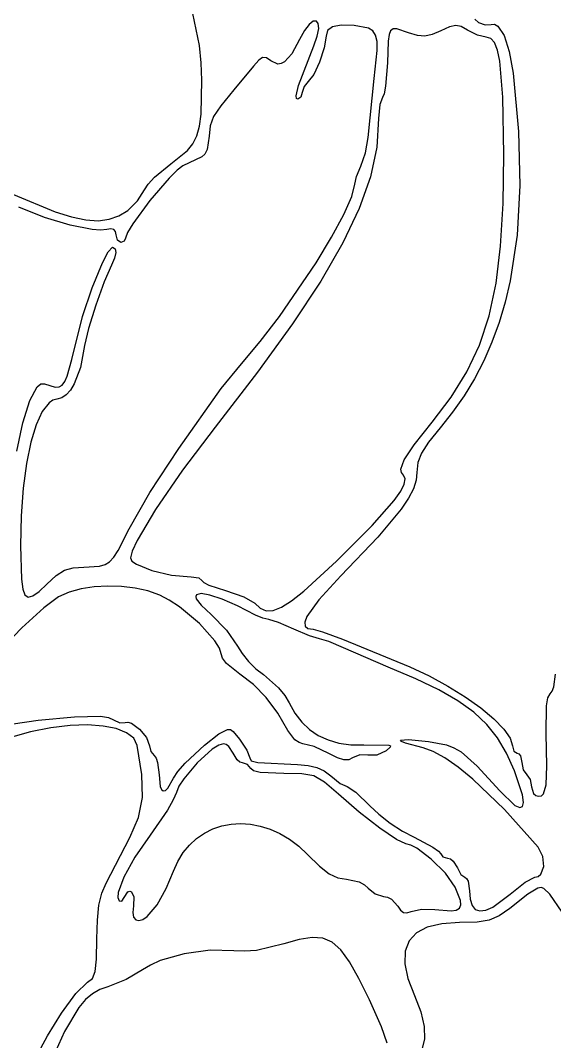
# Model space of a CAD drawing. Extents: x 56 to 1033, y 17 to 979.
# Drawn here: x 871.4 to 937.3, y 418.8 to 544.8 of the extents above; entities that cross this region are included whole.
import ezdxf

# ---------------------------------------------------------------- set-up
doc = ezdxf.new("R2010")
doc.units = 0

msp = doc.modelspace()

# ---------------------------------------------------------------- linework, layer by layer
at = {"layer": 'Layer 1'}
for p, q in [((893.493872, 541.706015), (892.661462, 545.665814)), ((907.544763, 544.695136), (907.048753, 544.319533)), ((907.926992, 544.722733), (907.544763, 544.695136)), ((908.159435, 544.418526), (907.926992, 544.722733)), ((927.475196, 544.961591), (927.92408, 544.539465)), ((927.92408, 544.539465), (928.729131, 544.25223)), ((906.47497, 543.579719), (905.85942, 542.45949)), ((907.048753, 544.319533), (906.47497, 543.579719)), ((908.03093, 542.879521), (908.206083, 543.798721)), ((908.206083, 543.798721), (908.159435, 544.418526)), ((909.308709, 543.572335), (909.12599, 542.85303)), ((909.900805, 544.013854), (909.308709, 543.572335)), ((910.968183, 544.202666), (909.900805, 544.013854)), ((912.57675, 544.16385), (910.968183, 544.202666)), ((914.351027, 543.865162), (912.57675, 544.16385)), ((914.893315, 543.531862), (914.351027, 543.865162)), ((915.236146, 542.996149), (914.893315, 543.531862)), ((917.086029, 543.536493), (916.896334, 543.054277)), ((917.388973, 543.754168), (917.086029, 543.536493)), ((917.837782, 543.753636), (917.388973, 543.754168)), ((919.30345, 543.28329), (917.837782, 543.753636)), ((920.411593, 542.945408), (919.30345, 543.28329)), ((923.27439, 543.52741), (922.197674, 543.055213)), ((924.358835, 544.021283), (923.27439, 543.52741)), ((925.12886, 544.196632), (924.358835, 544.021283)), ((925.798302, 544.059071), (925.12886, 544.196632)), ((926.581, 543.61421), (925.798302, 544.059071)), ((927.80731, 542.987566), (926.581, 543.61421)), ((928.729131, 544.25223), (929.49888, 544.299645)), ((929.49888, 544.299645), (929.913056, 544.327722)), ((929.913056, 544.327722), (930.318764, 544.102915)), ((930.318764, 544.102915), (931.077049, 542.956448)), ((905.85942, 542.45949), (904.89486, 540.700421)), ((907.59797, 541.67713), (908.03093, 542.879521)), ((909.12599, 542.85303), (908.893282, 541.409267)), ((915.402355, 542.19819), (915.236146, 542.996149)), ((915.414775, 541.078154), (915.402355, 542.19819)), ((916.787274, 542.261185), (916.6806, 539.55704)), ((916.896334, 543.054277), (916.787274, 542.261185)), ((921.309871, 542.865297), (920.411593, 542.945408)), ((922.197674, 543.055213), (921.309871, 542.865297)), ((928.8541, 542.72693), (927.80731, 542.987566)), ((929.434177, 542.572538), (928.8541, 542.72693)), ((929.908175, 542.068547), (929.434177, 542.572538)), ((930.285377, 541.153732), (929.908175, 542.068547)), ((931.077049, 542.956448), (931.718287, 540.983828)), ((893.726839, 539.574075), (893.493872, 541.706015)), ((904.89486, 540.700421), (904.00994, 539.700905)), ((905.705662, 536.755399), (907.59797, 541.67713)), ((908.893282, 541.409267), (908.321619, 539.672659)), ((915.06958, 537.63252), (915.414775, 541.078154)), ((930.575065, 539.766867), (930.285377, 541.153732)), ((931.718287, 540.983828), (932.18703, 538.308645)), ((893.80923, 537.43993), (893.726839, 539.574075)), ((900.807579, 539.899311), (900.17148, 539.17335)), ((901.295491, 540.228035), (900.807579, 539.899311)), ((901.749536, 540.195469), (901.295491, 540.228035)), ((902.28403, 539.83756), (901.749536, 540.195469)), ((903.155913, 539.425199), (902.28403, 539.83756)), ((903.582112, 539.47481), (903.155913, 539.425199)), ((904.00994, 539.700905), (903.582112, 539.47481)), ((908.321619, 539.672659), (907.600688, 538.125146)), ((916.6806, 539.55704), (916.461717, 536.671939)), ((930.929025, 535.332094), (930.575065, 539.766867)), ((900.17148, 539.17335), (897.73541, 536.23188)), ((932.18703, 538.308645), (932.855038, 531.092141)), ((893.692199, 533.243836), (893.80923, 537.43993)), ((906.92018, 537.24867), (906.397859, 536.665008)), ((907.600688, 538.125146), (906.92018, 537.24867)), ((914.29736, 530.35623), (915.06958, 537.63252)), ((897.73541, 536.23188), (896.122019, 534.284459)), ((905.432241, 535.494823), (905.705662, 536.755399)), ((906.1806, 535.92323), (906.015234, 535.319855)), ((906.397859, 536.665008), (906.1806, 535.92323)), ((916.284763, 535.726065), (916.08871, 535.29766)), ((916.461717, 536.671939), (916.284763, 535.726065)), ((905.46711, 535.175912), (905.432241, 535.494823)), ((905.61766, 535.06889), (905.46711, 535.175912)), ((906.015234, 535.319855), (905.61766, 535.06889)), ((915.747729, 534.413417), (915.60591, 532.70647)), ((916.08871, 535.29766), (915.747729, 534.413417)), ((931.04431, 528.27443), (930.929025, 535.332094)), ((893.499531, 531.756999), (893.692199, 533.243836)), ((896.122019, 534.284459), (895.215077, 532.935479)), ((895.215077, 532.935479), (894.812905, 531.802579)), ((915.60591, 532.70647), (915.360435, 529.159305)), ((893.176204, 530.567179), (893.499531, 531.756999)), ((894.812905, 531.802579), (894.71382, 530.5034)), ((932.855038, 531.092141), (933.023647, 524.437118)), ((892.013895, 528.747222), (892.691298, 529.591534)), ((892.691298, 529.591534), (893.176204, 530.567179)), ((894.71382, 530.5034), (894.454932, 528.878043)), ((913.990647, 528.467489), (914.29736, 530.35623)), ((889.95792, 527.12123), (892.013895, 528.747222)), ((894.172113, 528.316335), (893.8099, 527.98689)), ((894.454932, 528.878043), (894.172113, 528.316335)), ((913.42235, 526.82174), (913.990647, 528.467489)), ((915.360435, 529.159305), (914.584352, 525.490304)), ((930.959508, 522.209515), (931.04431, 528.27443)), ((887.934152, 525.442531), (889.95792, 527.12123)), ((891.45355, 526.84508), (890.73948, 526.313042)), ((893.8099, 527.98689), (891.45355, 526.84508)), ((912.887607, 525.560425), (913.42235, 526.82174)), ((890.73948, 526.313042), (889.746095, 525.324901)), ((912.66413, 524.59593), (912.887607, 525.560425)), ((886.72463, 523.88129), (887.174563, 524.594074)), ((887.174563, 524.594074), (887.934152, 525.442531)), ((889.746095, 525.324901), (887.383125, 522.561253)), ((912.304082, 523.085329), (912.66413, 524.59593)), ((914.584352, 525.490304), (913.218174, 521.587046)), ((933.023647, 524.437118), (932.686299, 518.311687)), ((870.5405, 523.3338), (875.682167, 521.190732)), ((885.862355, 522.531945), (886.72463, 523.88129)), ((911.312578, 520.843056), (912.304082, 523.085329)), ((884.67341, 521.36269), (885.862355, 522.531945)), ((887.383125, 522.561253), (885.288122, 519.716023)), ((930.651041, 516.950269), (930.959508, 522.209515)), ((874.399682, 520.476287), (871.23574, 521.73959)), ((875.682167, 521.190732), (877.727083, 520.549042)), ((877.727083, 520.549042), (879.487417, 520.184706)), ((882.352435, 520.260467), (883.556162, 520.686751)), ((883.556162, 520.686751), (884.6734, 521.36276)), ((884.6734, 521.36276), (884.67341, 521.36269)), ((909.806943, 518.054969), (911.312578, 520.843056)), ((913.218174, 521.587046), (911.202414, 517.337111)), ((877.559559, 519.523928), (874.399682, 520.476287)), ((880.266876, 518.99569), (877.559559, 519.523928)), ((879.487417, 520.184706), (881.012694, 520.090817)), ((881.012694, 520.090817), (882.352435, 520.260467)), ((885.288122, 519.716023), (884.629697, 518.625905)), ((881.31067, 518.925984), (880.266876, 518.99569)), ((882.07314, 519.00475), (881.31067, 518.925984)), ((882.576402, 519.078915), (882.07314, 519.00475)), ((882.929727, 518.996223), (882.576402, 519.078915)), ((883.138082, 518.753799), (882.929727, 518.996223)), ((883.20643, 518.34877), (883.138082, 518.753799)), ((883.379467, 517.676196), (883.20643, 518.34877)), ((884.629697, 518.625905), (884.38457, 517.9511)), ((907.9045, 514.906925), (909.806943, 518.054969)), ((932.686299, 518.311687), (931.836436, 512.683958)), ((882.216832, 516.244978), (882.76111, 516.80737)), ((882.76111, 516.80737), (883.094932, 516.634117)), ((883.79549, 517.39645), (883.379467, 517.676196)), ((884.21153, 517.559374), (883.79549, 517.39645)), ((884.38457, 517.9511), (884.21153, 517.559374)), ((911.202414, 517.337111), (908.477584, 512.628077)), ((930.08499, 512.36983), (930.651041, 516.950269)), ((881.53358, 514.89285), (882.216832, 516.244978)), ((883.18508, 516.160607), (883.035078, 515.456214)), ((883.094932, 516.634117), (883.18508, 516.160607)), ((880.25056, 511.80017), (881.53358, 514.89285)), ((882.64845, 514.59031), (881.743665, 512.535143)), ((883.035078, 515.456214), (882.64845, 514.59031)), ((903.378487, 508.274396), (907.9045, 514.906925)), ((879.064917, 508.26285), (880.25056, 511.80017)), ((881.743665, 512.535143), (880.705376, 509.65347)), ((908.477584, 512.628077), (904.984199, 507.347523)), ((929.227435, 508.341334), (930.08499, 512.36983)), ((931.836436, 512.683958), (931.217263, 510.046765)), ((880.705376, 509.65347), (879.809185, 506.767012)), ((931.217263, 510.046765), (930.467501, 507.522039)), ((877.73613, 502.96396), (879.064917, 508.26285)), ((900.989564, 505.161627), (903.378487, 508.274396)), ((928.044457, 504.737919), (929.227435, 508.341334)), ((879.809185, 506.767012), (879.33069, 504.69749)), ((904.984199, 507.347523), (900.66277, 501.383028)), ((930.467501, 507.522039), (929.586332, 505.105792)), ((879.33069, 504.69749), (878.811728, 501.980898)), ((898.67313, 502.43233), (900.989564, 505.161627)), ((926.502137, 501.432722), (928.044457, 504.737919)), ((929.586332, 505.105792), (928.572935, 502.79404)), ((877.177501, 500.881673), (877.73613, 502.96396)), ((878.811728, 501.980898), (878.050281, 499.936228)), ((896.16624, 499.36672), (898.67313, 502.43233)), ((928.572935, 502.79404), (927.426491, 500.582796)), ((876.88941, 500.228642), (877.177501, 500.881673)), ((900.66277, 501.383028), (895.45381, 494.62217)), ((924.566554, 498.29888), (926.502137, 501.432722)), ((927.426491, 500.582796), (926.146181, 498.468073)), ((872.576759, 497.880482), (873.475647, 499.576188)), ((873.475647, 499.576188), (873.926361, 499.948966)), ((873.926361, 499.948966), (874.36964, 499.9598)), ((874.36964, 499.9598), (875.692566, 499.556557)), ((875.692566, 499.556557), (876.171731, 499.588205)), ((876.171731, 499.588205), (876.562416, 499.80486)), ((876.562416, 499.80486), (876.88941, 500.228642)), ((877.586664, 499.181423), (877.072071, 498.613271)), ((878.050281, 499.936228), (877.586664, 499.181423)), ((890.96669, 491.98742), (896.16624, 499.36672)), ((871.722664, 495.144037), (872.576759, 497.880482)), ((875.421936, 497.920063), (874.960215, 497.615501)), ((875.90282, 498.06182), (875.421936, 497.920063)), ((876.509718, 498.237995), (875.90282, 498.06182)), ((877.072071, 498.613271), (876.509718, 498.237995)), ((922.20379, 495.20953), (924.566554, 498.29888)), ((926.146181, 498.468073), (924.731184, 496.445884)), ((874.960215, 497.615501), (874.10081, 496.544421)), ((874.10081, 496.544421), (873.337698, 494.901501)), ((924.731184, 496.445884), (923.18068, 494.512245)), ((870.963047, 491.63821), (871.722664, 495.144037)), ((873.337698, 494.901501), (872.683974, 492.739661)), ((895.45381, 494.62217), (891.426972, 489.284641)), ((919.980759, 492.439482), (922.20379, 495.20953)), ((923.18068, 494.512245), (921.774324, 492.774955)), ((872.683974, 492.739661), (872.152729, 490.111823)), ((887.379426, 486.549681), (890.96669, 491.98742)), ((918.737854, 490.591787), (919.980759, 492.439482)), ((921.774324, 492.774955), (920.900307, 491.417416)), ((918.339799, 489.417349), (918.737854, 490.591787)), ((920.900307, 491.417416), (920.452482, 490.235716)), ((872.152729, 490.111823), (871.757059, 487.070906)), ((891.426972, 489.284641), (888.089917, 484.432005)), ((918.415317, 489.004758), (918.339799, 489.417349)), ((918.65132, 488.66707), (918.415317, 489.004758)), ((920.3247, 489.025945), (920.220915, 488.051168)), ((920.452482, 490.235716), (920.3247, 489.025945)), ((918.864797, 488.213758), (918.65132, 488.66707)), ((918.763928, 487.564071), (918.864797, 488.213758)), ((920.220915, 488.051168), (919.889095, 487.003394)), ((871.757059, 487.070906), (871.510054, 483.669832)), ((884.81538, 482.05155), (887.379426, 486.549681)), ((917.537707, 485.5708), (918.328352, 486.691816)), ((918.328352, 486.691816), (918.763928, 487.564071)), ((919.889095, 487.003394), (919.290667, 485.830055)), ((914.809766, 482.477714), (917.537707, 485.5708)), ((919.290667, 485.830055), (918.387057, 484.478584)), ((888.089917, 484.432005), (885.814785, 480.637627)), ((918.387057, 484.478584), (915.510004, 481.030979)), ((871.510054, 483.669832), (871.42481, 479.96152)), ((883.479273, 479.403717), (884.81538, 482.05155)), ((910.41721, 478.07527), (914.809766, 482.477714)), ((885.814785, 480.637627), (885.191732, 479.316461)), ((915.510004, 481.030979), (910.94935, 476.240045)), ((871.42481, 479.96152), (871.5297, 475.860119)), ((882.944441, 478.572008), (883.479273, 479.403717)), ((885.191732, 479.316461), (884.97371, 478.47487)), ((881.847126, 477.644553), (882.419997, 478.002184)), ((882.419997, 478.002184), (882.944441, 478.572008)), ((884.97371, 478.47487), (885.17414, 478.087131)), ((885.17414, 478.087131), (885.727959, 477.681553)), ((885.727959, 477.681553), (887.61094, 476.906088)), ((906.380729, 474.355007), (910.41729, 478.07519)), ((910.41729, 478.07519), (910.41721, 478.07527)), ((875.830294, 476.30442), (876.840492, 476.943444)), ((876.840492, 476.943444), (877.911654, 477.259755)), ((877.911654, 477.259755), (879.24976, 477.34791)), ((879.24976, 477.34791), (881.167008, 477.449424)), ((881.167008, 477.449424), (881.847126, 477.644553)), ((887.61094, 476.906088), (890.053001, 476.326893)), ((871.5297, 475.860119), (871.697656, 474.629232)), ((873.712699, 474.339974), (874.67508, 475.24813)), ((874.67508, 475.24813), (875.830294, 476.30442)), ((890.053001, 476.326893), (892.48449, 476.12239)), ((892.48449, 476.12239), (893.420574, 476.001529)), ((893.420574, 476.001529), (893.80993, 475.67636)), ((893.80993, 475.67636), (894.039643, 475.434564)), ((894.039643, 475.434564), (894.665095, 475.124466)), ((910.94935, 476.240045), (908.212496, 473.278074)), ((871.697656, 474.629232), (871.975371, 473.897395)), ((871.975371, 473.897395), (872.387408, 473.628986)), ((872.95833, 473.788386), (873.712699, 474.339974)), ((877.430383, 474.223399), (876.12713, 473.65934)), ((878.909644, 474.635884), (877.430383, 474.223399)), ((880.513575, 474.895898), (878.909644, 474.635884)), ((882.190837, 475.002545), (880.513575, 474.895898)), ((883.890092, 474.954928), (882.190837, 475.002545)), ((885.560002, 474.752151), (883.890092, 474.954928)), ((887.149227, 474.393317), (885.560002, 474.752151)), ((888.60643, 473.87753), (887.149227, 474.393317)), ((889.776602, 473.263741), (888.60643, 473.87753)), ((893.122917, 473.912541), (893.040623, 473.713474)), ((893.695175, 474.065394), (893.122917, 473.912541)), ((894.765951, 473.891775), (893.695175, 474.065394)), ((894.665095, 475.124466), (896.7211, 474.45912)), ((896.281193, 473.392367), (894.765951, 473.891775)), ((896.7211, 474.45912), (898.981385, 473.68604)), ((904.860895, 473.16175), (906.380729, 474.355007)), ((872.387408, 473.628986), (872.95833, 473.788386)), ((876.12713, 473.65934), (874.295977, 472.300292)), ((891.02976, 472.425006), (889.776602, 473.263741)), ((893.040623, 473.713474), (893.103227, 473.432534)), ((893.103227, 473.432534), (893.690158, 472.624688)), ((893.690158, 472.624688), (894.93776, 471.48832)), ((898.18685, 472.567854), (896.281193, 473.392367)), ((898.981385, 473.68604), (900.32769, 472.87507)), ((900.32769, 472.87507), (900.985411, 472.257518)), ((903.609409, 472.38009), (904.860895, 473.16175)), ((908.212496, 473.278074), (906.747885, 471.238499)), ((874.295977, 472.300292), (871.592966, 469.826456)), ((893.490364, 470.35536), (891.02976, 472.425006)), ((894.93776, 471.48832), (896.85094, 469.56137)), ((900.42887, 471.41892), (898.18685, 472.567854)), ((901.335063, 471.023038), (900.42887, 471.41892)), ((900.985411, 472.257518), (901.71963, 471.952692)), ((901.71963, 471.952692), (902.578308, 471.98531)), ((902.578308, 471.98531), (903.609409, 472.38009)), ((895.398906, 468.233911), (893.490364, 470.35536)), ((902.07729, 470.85838), (901.335063, 471.023038)), ((903.235415, 470.512298), (902.07729, 470.85838)), ((905.14135, 469.68023), (903.235415, 470.512298)), ((906.747885, 471.238499), (906.482589, 470.545397)), ((906.482589, 470.545397), (906.523257, 470.059839)), ((871.592966, 469.826456), (864.827945, 462.88831)), ((896.85094, 469.56137), (898.21221, 467.56815)), ((907.074271, 468.84814), (905.14135, 469.68023)), ((906.523257, 470.059839), (906.865855, 469.77414)), ((906.865855, 469.77414), (907.50635, 469.680615)), ((908.29716, 468.50205), (907.074271, 468.84814)), ((907.50635, 469.680615), (908.68085, 469.362499)), ((908.68085, 469.362499), (911.154567, 468.444784)), ((895.961986, 467.330423), (895.398906, 468.233911)), ((909.469024, 468.172411), (908.29716, 468.50205)), ((911.27922, 467.37988), (909.469024, 468.172411)), ((911.154567, 468.444784), (919.43585, 465.030345)), ((896.16605, 466.62598), (895.961986, 467.330423)), ((896.346397, 466.10012), (896.16605, 466.62598)), ((898.21221, 467.56815), (898.763092, 466.660122)), ((898.763092, 466.660122), (899.547269, 465.696129)), ((916.78389, 464.96875), (911.27922, 467.37988)), ((896.839421, 465.453859), (896.346397, 466.10012)), ((898.47541, 464.11361), (896.839421, 465.453859)), ((899.547269, 465.696129), (900.460226, 464.791263)), ((900.165877, 462.835977), (898.47541, 464.11361)), ((900.460226, 464.791263), (901.39745, 464.06062)), ((901.39745, 464.06062), (903.242501, 462.438628)), ((920.179988, 463.548499), (916.78389, 464.96875)), ((919.43585, 465.030345), (921.843088, 463.908612)), ((921.843088, 463.908612), (924.152301, 462.653166)), ((937.211794, 462.569511), (937.40279, 464.119105)), ((901.739575, 461.223893), (900.165877, 462.835977)), ((923.026637, 462.189345), (920.179988, 463.548499)), ((924.152301, 462.653166), (926.294775, 461.316928)), ((937.005059, 462.00625), (937.211794, 462.569511)), ((903.242501, 462.438628), (904.021196, 461.489286)), ((904.021196, 461.489286), (904.56538, 460.59915)), ((925.391698, 460.835716), (923.026637, 462.189345)), ((926.294775, 461.316928), (928.201795, 459.952823)), ((936.490433, 461.214004), (936.75262, 461.690245)), ((936.75262, 461.690245), (937.005059, 462.00625)), ((903.161173, 459.318832), (901.739575, 461.223893)), ((904.56538, 460.59915), (905.281792, 459.313058)), ((927.343031, 459.432038), (925.391698, 460.835716)), ((936.2589, 456.795555), (936.316827, 460.2005)), ((936.316827, 460.2005), (936.490433, 461.214004)), ((873.590632, 458.442483), (878.0792, 458.85988)), ((878.0792, 458.85988), (881.277463, 458.920588)), ((881.277463, 458.920588), (882.297615, 458.764837)), ((882.297615, 458.764837), (882.91334, 458.4864)), ((904.39534, 457.16227), (903.161173, 459.318832)), ((905.281792, 459.313058), (906.117797, 458.211284)), ((928.948497, 457.922735), (927.343031, 459.432038)), ((928.201795, 459.952823), (929.804647, 458.613772)), ((870.532647, 457.983065), (873.590632, 458.442483)), ((875.175559, 457.4898), (872.66392, 456.99306)), ((877.538893, 457.772936), (875.175559, 457.4898)), ((879.704263, 457.848722), (877.538893, 457.772936)), ((881.622007, 457.723409), (879.704263, 457.848722)), ((883.242466, 457.403249), (881.622007, 457.723409)), ((882.91334, 458.4864), (883.674126, 458.107373)), ((883.674126, 458.107373), (884.33715, 458.1639)), ((884.33715, 458.1639), (884.676346, 458.217822)), ((884.676346, 458.217822), (885.114217, 458.068021)), ((885.114217, 458.068021), (886.108574, 457.328073)), ((906.117797, 458.211284), (907.076009, 457.292353)), ((930.275955, 456.252236), (928.948497, 457.922735)), ((929.804647, 458.613772), (931.034617, 457.352698)), ((872.66392, 456.99306), (868.280877, 455.772573)), ((884.515978, 456.894495), (883.242466, 457.403249)), ((885.392883, 456.203398), (884.515978, 456.894495)), ((886.108574, 457.328073), (886.965393, 456.28569)), ((886.965393, 456.28569), (887.32985, 455.28251)), ((894.11271, 455.3563), (895.905639, 456.754667)), ((895.905639, 456.754667), (896.954064, 457.299975)), ((896.954064, 457.299975), (897.32587, 457.275003)), ((897.32587, 457.275003), (897.66369, 457.06349)), ((897.66369, 457.06349), (898.44022, 456.11648)), ((905.276145, 456.018163), (904.39534, 457.16227)), ((907.076009, 457.292353), (908.159044, 456.554789)), ((908.159044, 456.554789), (909.369516, 455.997115)), ((931.393266, 454.364965), (930.275955, 456.252236)), ((931.034617, 457.352698), (931.822989, 456.222525)), ((936.353856, 452.815584), (936.2589, 456.795555)), ((885.82352, 455.33621), (885.392883, 456.203398)), ((886.404553, 451.723548), (885.82352, 455.33621)), ((887.32985, 455.28251), (887.502894, 454.576068)), ((891.732336, 453.139605), (894.11271, 455.3563)), ((895.871864, 455.355485), (895.081728, 454.848127)), ((896.47053, 455.54231), (895.871864, 455.355485)), ((896.80851, 455.449346), (896.47053, 455.54231)), ((897.14146, 455.196226), (896.80851, 455.449346)), ((897.63896, 454.36415), (897.14146, 455.196226)), ((898.44022, 456.11648), (899.330333, 454.732528)), ((905.786591, 455.670118), (905.276145, 456.018163)), ((906.26207, 455.54229), (905.786591, 455.670118)), ((907.639426, 455.189418), (906.26207, 455.54229)), ((909.46148, 454.34102), (907.639426, 455.189418)), ((909.369516, 455.997115), (910.710041, 455.617857)), ((910.710041, 455.617857), (912.183234, 455.415537)), ((912.183234, 455.415537), (913.79171, 455.38868)), ((913.79171, 455.38868), (916.877611, 455.368009)), ((917.034448, 455.121483), (916.52027, 454.6489)), ((916.877611, 455.368009), (917.051769, 455.269787)), ((917.051769, 455.269787), (917.034448, 455.121483)), ((918.315589, 455.959144), (919.279626, 456.044854)), ((918.412396, 455.813044), (918.315589, 455.959144)), ((918.901837, 455.605952), (918.412396, 455.813044)), ((921.07886, 455.03231), (918.901837, 455.605952)), ((919.279626, 456.044854), (921.75346, 455.81605)), ((922.324357, 454.587716), (921.07886, 455.03231)), ((921.75346, 455.81605), (923.966629, 455.399052)), ((923.966629, 455.399052), (924.880459, 455.045138)), ((924.880459, 455.045138), (925.766224, 454.524731)), ((931.822989, 456.222525), (932.10105, 455.276175)), ((932.10105, 455.276175), (932.274092, 454.632306)), ((887.502894, 454.576068), (887.91893, 454.06959)), ((887.91893, 454.06959), (888.147659, 453.768315)), ((888.147659, 453.768315), (888.334971, 453.217053)), ((895.081728, 454.848127), (893.236045, 453.190531)), ((898.13654, 453.532073), (897.63896, 454.36415)), ((899.330333, 454.732528), (899.70056, 453.79889)), ((899.70056, 453.79889), (899.887919, 453.431884)), ((910.518703, 453.802338), (909.46148, 454.34102)), ((911.310341, 453.541911), (910.518703, 453.802338)), ((912.39658, 453.80061), (911.911324, 453.545936)), ((913.279144, 454.165754), (912.39658, 453.80061)), ((914.28296, 454.11551), (913.279144, 454.165754)), ((915.389787, 454.129466), (914.28296, 454.11551)), ((916.52027, 454.6489), (915.389787, 454.129466)), ((923.784855, 453.77697), (922.324357, 454.587716)), ((925.428342, 452.627727), (923.784855, 453.77697)), ((925.766224, 454.524731), (927.75487, 452.775792)), ((932.36829, 452.20535), (931.393266, 454.364965)), ((932.274092, 454.632306), (932.69015, 454.364495)), ((932.69015, 454.364495), (932.918881, 454.274274)), ((932.918881, 454.274274), (933.10619, 454.028623)), ((933.10619, 454.028623), (933.27923, 453.221105)), ((888.334971, 453.217053), (888.50802, 451.67849)), ((890.841563, 452.094942), (891.732336, 453.139605)), ((893.236045, 453.190531), (891.551484, 451.20695)), ((898.469626, 453.278947), (898.13654, 453.532073)), ((898.80776, 453.18598), (898.469626, 453.278947)), ((899.436981, 452.982449), (898.80776, 453.18598)), ((899.83353, 452.4931), (899.436981, 452.982449)), ((900.184829, 452.201041), (899.83353, 452.4931)), ((899.887919, 453.431884), (900.692229, 453.204283)), ((900.692229, 453.204283), (905.6051, 452.96108)), ((905.6051, 452.96108), (906.896184, 452.853904)), ((906.896184, 452.853904), (907.977559, 452.595995)), ((907.977559, 452.595995), (908.89454, 452.171856)), ((911.911324, 453.545936), (911.310341, 453.541911)), ((927.222805, 451.167644), (925.428342, 452.627727)), ((927.75487, 452.775792), (930.53519, 449.73494)), ((933.27923, 453.221105), (933.452267, 452.306635)), ((936.264016, 450.465406), (936.353856, 452.815584)), ((886.46824, 448.894325), (886.404553, 451.723548)), ((888.50802, 451.67849), (888.650329, 450.273516)), ((889.613126, 450.056817), (890.3165, 451.27145)), ((890.3165, 451.27145), (890.841563, 452.094942)), ((891.551484, 451.20695), (890.962751, 450.29211)), ((900.997494, 451.994898), (900.184829, 452.201041)), ((903.89377, 451.85827), (900.997494, 451.994898)), ((906.123786, 451.841273), (903.89377, 451.85827)), ((907.599862, 451.556541), (906.123786, 451.841273)), ((908.907853, 450.780952), (907.599862, 451.556541)), ((908.89454, 452.171856), (909.69244, 451.56599)), ((909.69244, 451.56599), (910.870914, 450.629904)), ((933.365136, 449.21059), (932.36829, 452.20535)), ((933.452267, 452.306635), (933.86829, 451.713645)), ((933.86829, 451.713645), (934.28434, 451.12067)), ((888.650329, 450.273516), (888.817235, 449.892714)), ((889.305953, 449.782717), (889.613126, 450.056817)), ((890.962751, 450.29211), (890.64605, 449.53481)), ((910.63361, 449.29138), (908.907853, 450.780952)), ((910.870914, 450.629904), (911.70627, 450.24056)), ((911.70627, 450.24056), (912.774624, 449.542484)), ((931.136607, 447.425576), (927.222805, 451.167644)), ((934.28434, 451.12067), (934.45739, 450.206155)), ((934.45739, 450.206155), (934.716952, 449.398638)), ((935.942144, 449.347106), (936.264016, 450.465406)), ((885.982522, 446.447894), (886.46824, 448.894325)), ((888.817235, 449.892714), (889.038216, 449.728565)), ((889.038216, 449.728565), (889.305953, 449.782717)), ((890.64605, 449.53481), (890.275464, 448.624762)), ((913.212112, 447.088907), (910.63361, 449.29138)), ((912.774624, 449.542484), (914.51323, 447.86415)), ((930.53519, 449.73494), (932.415262, 447.930467)), ((933.489365, 448.293463), (933.365136, 449.21059)), ((934.716952, 449.398638), (934.997913, 449.152986)), ((934.997913, 449.152986), (935.341, 449.062765)), ((935.341, 449.062765), (935.679433, 449.12556)), ((935.679433, 449.12556), (935.942144, 449.347106)), ((890.275464, 448.624762), (889.545633, 447.321818)), ((914.51323, 447.86415), (915.631485, 446.823415)), ((935.27016, 442.77201), (931.136607, 447.425576)), ((932.415262, 447.930467), (933.010262, 447.647786)), ((933.010262, 447.647786), (933.369685, 447.770656)), ((933.369685, 447.770656), (933.489365, 448.293463)), ((884.91534, 443.98361), (885.982522, 446.447894)), ((889.545633, 447.321818), (887.4303, 444.23308)), ((915.747035, 445.123713), (913.212112, 447.088907)), ((915.631485, 446.823415), (917.038055, 445.74643)), ((894.106842, 444.497902), (895.143902, 445.013629)), ((895.143902, 445.013629), (896.243201, 445.383558)), ((896.243201, 445.383558), (897.391904, 445.606061)), ((897.391904, 445.606061), (898.577178, 445.679512)), ((898.577178, 445.679512), (899.786192, 445.602283)), ((899.786192, 445.602283), (901.006112, 445.372748)), ((901.006112, 445.372748), (902.224105, 444.989278)), ((902.224105, 444.989278), (903.427338, 444.450248)), ((917.807471, 443.712412), (915.747035, 445.123713)), ((917.038055, 445.74643), (918.553038, 444.760255)), ((881.9737, 438.34021), (884.91534, 443.98361)), ((887.4303, 444.23308), (885.542728, 441.51859)), ((892.270764, 443.035561), (893.144851, 443.838004)), ((893.144851, 443.838004), (894.106842, 444.497902)), ((903.427338, 444.450248), (904.602978, 443.754029)), ((904.602978, 443.754029), (905.738193, 442.898996)), ((918.96251, 443.17162), (917.807471, 443.712412)), ((918.553038, 444.760255), (919.99653, 443.99195)), ((919.99653, 443.99195), (922.304041, 442.77517)), ((891.497413, 442.092202), (892.270764, 443.035561)), ((905.738193, 442.898996), (906.82015, 441.88352)), ((919.558353, 443.028076), (918.96251, 443.17162)), ((920.31903, 442.63185), (919.558353, 443.028076)), ((922.09937, 441.287784), (920.31903, 442.63185)), ((922.304041, 442.77517), (923.005999, 442.280223)), ((935.858302, 441.616747), (935.27016, 442.77201)), ((885.542728, 441.51859), (884.178145, 439.071136)), ((890.83763, 441.009552), (891.497413, 442.092202)), ((906.82015, 441.88352), (908.30799, 440.421967)), ((923.832497, 439.552283), (922.09937, 441.287784)), ((923.005999, 442.280223), (923.26381, 441.95022)), ((923.26381, 441.95022), (923.511718, 441.56469)), ((923.511718, 441.56469), (924.10773, 441.40434)), ((924.10773, 441.40434), (924.464907, 441.311375)), ((924.464907, 441.311375), (924.813593, 441.058253)), ((935.962451, 440.400324), (935.858302, 441.616747)), ((890.30425, 439.78924), (890.83763, 441.009552)), ((908.30799, 440.421967), (909.501635, 439.489183)), ((924.813593, 441.058253), (925.32558, 440.22618)), ((925.32558, 440.22618), (925.751096, 439.394094)), ((935.617525, 439.438636), (935.962451, 440.400324)), ((884.178145, 439.071136), (883.476817, 437.184985)), ((889.376439, 437.665434), (890.30425, 439.78924)), ((909.501635, 439.489183), (910.555038, 438.986842)), ((910.555038, 438.986842), (911.62215, 438.81662)), ((911.62215, 438.81662), (913.21178, 438.474305)), ((925.04738, 437.83821), (923.832497, 439.552283)), ((925.751096, 439.394094), (926.24892, 439.048)), ((926.24892, 439.048), (926.462226, 438.916302)), ((926.462226, 438.916302), (926.636913, 438.557716)), ((933.686094, 438.441748), (934.85844, 439.04758)), ((934.85844, 439.04758), (935.28757, 439.152036)), ((935.28757, 439.152036), (935.617525, 439.438636)), ((881.447713, 437.072589), (881.9737, 438.34021)), ((884.67855, 437.27749), (884.912863, 437.352272)), ((884.912863, 437.352272), (885.12456, 437.256055)), ((888.2697, 435.66813), (889.376439, 437.665434)), ((913.21178, 438.474305), (913.862604, 438.133866)), ((913.862604, 438.133866), (914.31391, 437.72261)), ((914.31391, 437.72261), (915.187746, 436.99454)), ((925.711357, 436.193893), (925.04738, 437.83821)), ((926.636913, 438.557716), (926.7983, 437.37894)), ((926.7983, 437.37894), (926.880795, 436.331905)), ((931.8457, 436.98582), (933.686094, 438.441748)), ((935.250142, 437.722343), (934.008337, 436.964704)), ((935.652236, 437.785797), (935.250142, 437.722343)), ((935.991079, 437.668328), (935.652236, 437.785797)), ((936.72688, 436.978575), (935.991079, 437.668328)), ((881.100386, 435.593721), (881.447713, 437.072589)), ((883.476817, 437.184985), (883.418706, 436.544355)), ((883.418706, 436.544355), (883.57901, 436.1544)), ((883.57901, 436.1544), (883.923081, 436.125878)), ((883.923081, 436.125878), (884.21979, 436.54446)), ((884.21979, 436.54446), (884.67855, 437.27749)), ((885.12456, 437.256055), (885.40239, 436.621098)), ((885.40239, 436.621098), (885.35661, 435.51356)), ((915.187746, 436.99454), (916.20769, 436.69172)), ((916.20769, 436.69172), (916.69421, 436.598164)), ((916.69421, 436.598164), (917.187952, 436.343433)), ((917.187952, 436.343433), (917.96627, 435.50607)), ((925.747902, 435.641661), (925.711357, 436.193893)), ((926.880795, 436.331905), (927.126207, 435.569496)), ((929.674804, 435.370977), (931.84572, 436.98578)), ((934.008337, 436.964704), (931.76993, 435.219495)), ((931.84572, 436.98578), (931.8457, 436.98582)), ((938.246329, 434.767935), (936.72688, 436.978575)), ((880.908799, 433.762851), (881.100386, 435.593721)), ((885.35661, 435.51356), (885.272661, 434.706777)), ((887.053761, 434.228167), (888.2697, 435.66806)), ((888.2697, 435.66806), (888.2697, 435.66813)), ((917.96627, 435.50607), (918.316245, 434.97718)), ((918.316245, 434.97718), (918.683291, 434.700219)), ((919.102007, 434.661284), (919.60699, 434.84647)), ((919.60699, 434.84647), (920.877842, 435.132841)), ((920.877842, 435.132841), (922.52041, 435.08268)), ((922.52041, 435.08268), (924.539029, 434.915544)), ((924.539029, 434.915544), (925.173133, 435.014914)), ((925.173133, 435.014914), (925.572292, 435.25281)), ((925.572292, 435.25281), (925.747902, 435.641661)), ((927.126207, 435.569496), (927.531425, 435.091957)), ((927.531425, 435.091957), (928.093338, 434.899529)), ((928.093338, 434.899529), (928.808834, 434.992455)), ((928.808834, 434.992455), (929.674804, 435.370977)), ((931.76993, 435.219495), (930.461485, 434.282512)), ((880.85003, 431.43922), (880.908799, 433.762851)), ((885.272661, 434.706777), (885.372832, 434.139001)), ((885.372832, 434.139001), (885.629076, 433.808741)), ((885.629076, 433.808741), (886.013344, 433.714509)), ((886.013344, 433.714509), (886.497588, 433.854814)), ((886.497588, 433.854814), (887.053761, 434.228167)), ((918.683291, 434.700219), (919.102007, 434.661284)), ((929.249075, 433.748448), (927.75033, 433.508094)), ((930.461485, 434.282512), (929.249075, 433.748448)), ((921.607048, 432.889652), (920.265394, 432.186553)), ((923.379562, 433.311581), (921.607048, 432.889652)), ((925.58288, 433.452245), (923.379562, 433.311581)), ((927.75033, 433.508094), (925.58288, 433.452245)), ((880.810364, 428.947541), (880.85003, 431.43922)), ((905.816344, 431.372306), (903.8963, 430.82386)), ((907.396778, 431.627624), (905.816344, 431.372306)), ((908.722106, 431.534644), (907.396778, 431.627624)), ((909.876836, 431.038196), (908.722106, 431.534644)), ((910.945474, 430.083111), (909.876836, 431.038196)), ((919.354657, 431.202379), (918.874894, 429.937224)), ((920.265394, 432.186553), (919.354657, 431.202379)), ((894.822722, 430.058371), (891.622456, 429.61348)), ((897.75738, 429.99104), (894.822722, 430.058371)), ((899.071393, 429.915051), (897.75738, 429.99104)), ((900.527436, 430.02783), (899.071393, 429.915051)), ((903.8963, 430.82386), (900.527436, 430.02783)), ((912.012527, 428.614218), (910.945474, 430.083111)), ((918.874894, 429.937224), (918.826161, 428.391184)), ((880.646687, 427.429853), (880.810364, 428.947541)), ((888.667052, 428.763724), (887.440695, 428.220571)), ((891.622456, 429.61348), (888.667052, 428.763724)), ((913.1625, 426.576348), (912.012527, 428.614218)), ((880.291982, 426.580103), (880.646687, 427.429853)), ((886.46698, 427.61646), (884.446319, 426.421124)), ((887.440695, 428.220571), (886.46698, 427.61646)), ((918.826161, 428.391184), (919.208514, 426.564352)), ((878.253437, 424.713465), (879.67923, 426.09224)), ((879.67923, 426.09224), (880.291982, 426.580103)), ((884.446319, 426.421124), (882.21223, 425.54867)), ((914.4799, 423.91433), (913.1625, 426.576348)), ((919.208514, 426.564352), (920.02201, 424.456825)), ((881.204748, 425.197648), (880.293406, 424.686078)), ((882.21223, 425.54867), (881.204748, 425.197648)), ((876.46961, 422.27842), (878.253437, 424.713465)), ((879.441144, 423.963537), (878.6109, 422.979599)), ((880.293406, 424.686078), (879.441144, 423.963537)), ((915.973581, 420.616479), (914.4799, 423.91433)), ((920.02201, 424.456825), (920.803794, 422.439387)), ((874.759578, 419.481601), (876.46961, 422.27842)), ((878.6109, 422.979599), (876.868221, 420.02583)), ((920.803794, 422.439387), (921.213191, 420.641555)), ((876.868221, 420.02583), (874.76888, 415.42137)), ((916.643941, 418.565074), (915.973581, 420.616479)), ((921.213191, 420.641555), (921.258644, 419.083547)), ((873.39378, 416.956014), (874.759578, 419.481601)), ((921.258644, 419.083547), (920.948597, 417.785584))]:
    msp.add_line(p, q, dxfattribs=at)

doc.saveas('drawing.dxf')
